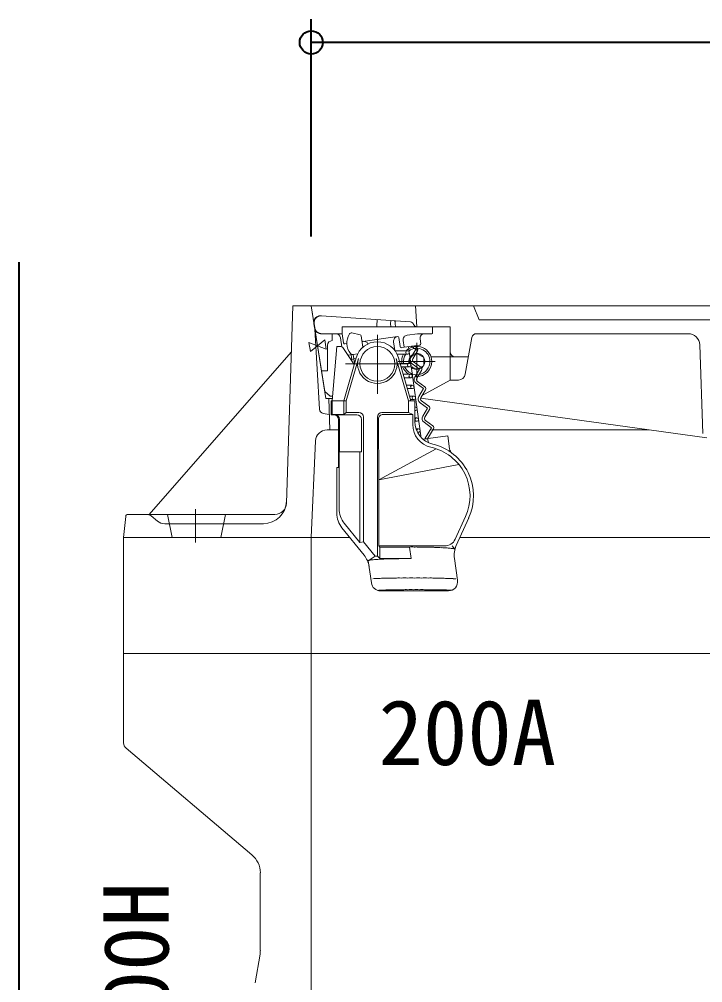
# Model space of a CAD drawing. Units: millimetres at full size, sheet at 1:20; details may follow other scales. Extents: x -5700 to 5714, y -3160 to 3160.
# Drawn here: x 5.8 to 300.8, y 2292.4 to 2708.2 of the extents above; entities that cross this region are included whole.
import ezdxf
from ezdxf.enums import TextEntityAlignment as Align

# ---------------------------------------------------------------- set-up
doc = ezdxf.new("R2010")
doc.units = ezdxf.units.MM
doc.header["$LTSCALE"] = 20
doc.header["$PDMODE"] = 32
doc.header["$PDSIZE"] = 10
for name, color, linetype, lineweight in [('0-5_TEMP01', 3, 'Continuous', 18), ('0-7_躯体', 7, 'Continuous', 9), ('0-C_寸法', 1, 'Continuous', 40)]:
    doc.layers.add(name, color=color, linetype=linetype, lineweight=lineweight)
doc.layers.add('0-D_注釈', color=1, linetype='Continuous')
doc.styles.add('ＭＳ ゴシック', font='')
doc.styles.get('ＭＳ ゴシック').set_extended_font_data('MS Gothic')

msp = doc.modelspace()

# ---------------------------------------------------------------- linework, layer by layer
at = {"layer": '0-5_TEMP01'}
for p, q in [((160.38, 2572.02), (160.38, 2546.53)), ((177.38, 2568.53), (177.38, 2552.53)), ((146.66, 2559.52), (173.83, 2559.52)), ((169.38, 2560.53), (185.38, 2560.53)), ((81.88, 2496.73), (81.88, 2482.35)), ((50.88, 2434.52), (712.88, 2434.52))]:
    msp.add_line(p, q, dxfattribs=at)
at = {"layer": '0-7_躯体'}
for p, q in [((123.88, 2584.52), (121.15, 2499.37)), ((123.88, 2584.52), (639.88, 2584.52)), ((631.88, 2584.52), (131.88, 2584.52)), ((138.21, 2544.53), (131.88, 2584.52)), ((137.74, 2547.53), (131.88, 2584.52)), ((176.88, 2584.52), (177.38, 2575.53)), ((201.88, 2584.52), (204.38, 2578.53)), ((174.69, 2577.6), (136.12, 2580.27)), ((544.38, 2578.53), (204.38, 2578.53)), ((133.19, 2575.1), (132.94, 2576.87)), ((133.34, 2575.1), (133.1, 2576.86)), ((133.46, 2574.52), (135.38, 2539.96)), ((183.94, 2575.52), (145.24, 2575.52)), ((145.24, 2575.52), (145.24, 2572.51)), ((160.23, 2577.09), (160.26, 2577.49)), ((160.23, 2577.09), (160.23, 2575.52)), ((160.26, 2577.49), (160.28, 2577.76)), ((160.3, 2578.09), (160.3, 2578.22)), ((166.1, 2576.95), (166.12, 2577.23)), ((166.1, 2576.95), (166.24, 2575.52)), ((166.12, 2577.41), (166.14, 2577.58)), ((166.12, 2577.23), (166.12, 2577.41)), ((166.14, 2577.58), (166.14, 2577.73)), ((168.02, 2576.87), (168.19, 2575.52)), ((177.38, 2575.53), (191.88, 2575.53)), ((184.24, 2572.82), (184.24, 2575.22)), ((191.88, 2575.53), (191.88, 2552.53)), ((145.24, 2572.51), (136.16, 2572.51)), ((140.88, 2572.52), (140.88, 2569.52)), ((144.44, 2570.8), (145, 2566.8)), ((145.24, 2572.51), (145.8, 2568.54)), ((149.39, 2572.88), (153.01, 2572.09)), ((153.4, 2571.67), (154.09, 2566.76)), ((154.05, 2569.19), (169.1, 2571.31)), ((169.66, 2570.89), (170.23, 2566.93)), ((173.21, 2571.89), (177.68, 2572.51)), ((177.68, 2572.51), (183.94, 2572.51)), ((178.85, 2570.24), (179.13, 2568.18)), ((201.21, 2570.89), (198.32, 2554.99)), ((294.53, 2572.53), (203.18, 2572.53)), ((138.88, 2567.53), (138.88, 2556.52)), ((140.88, 2543.53), (142.88, 2567.02)), ((140.88, 2543.53), (142.88, 2567.02)), ((142.88, 2567.02), (144.1, 2567.02)), ((142.88, 2567.02), (144.1, 2567.02)), ((150.39, 2559.21), (145.77, 2566.13)), ((146.36, 2568.11), (147.24, 2568.24)), ((154.05, 2569.19), (154.25, 2569.23)), ((167.4, 2569.05), (167.93, 2565.26)), ((178.71, 2567.61), (170.79, 2566.5)), ((171.5, 2569.63), (171.92, 2566.66)), ((173.77, 2566.89), (179.17, 2528.47)), ((174.94, 2567.08), (176.92, 2565.66)), ((176.37, 2567.28), (177.51, 2566.48)), ((299.54, 2567.69), (300.81, 2529.46)), ((61.88, 2494.53), (123.24, 2564.52)), ((145.88, 2543.53), (151.25, 2562.16)), ((146.88, 2543.53), (152.21, 2561.89)), ((151.94, 2563.85), (147.67, 2563.25)), ((148.93, 2561.41), (151.14, 2561.76)), ((149.01, 2563.39), (149.33, 2561.06)), ((150, 2563.54), (150.53, 2559.74)), ((150.39, 2559.21), (151.25, 2562.16)), ((168.03, 2565.19), (173.26, 2565.15)), ((173.88, 2543.53), (168.53, 2561.89)), ((168.89, 2563.7), (173.47, 2563.67)), ((174.88, 2543.53), (169.5, 2562.16)), ((177.38, 2563.95), (174.38, 2562.23)), ((174.38, 2562.23), (174.38, 2559.71)), ((176.92, 2565.66), (174.83, 2562.24)), ((177.78, 2565.14), (175.69, 2561.71)), ((177.38, 2563.95), (180.38, 2562.23)), ((180.38, 2562.23), (180.38, 2558.83)), ((183.46, 2562.53), (199.45, 2562.53)), ((193.88, 2562.53), (199.69, 2562.53)), ((149.33, 2561.05), (149.24, 2560.93)), ((170.21, 2559.74), (174.03, 2559.7)), ((170.62, 2558.25), (174.24, 2558.22)), ((175.37, 2559.57), (178.64, 2557.23)), ((177.38, 2557.09), (175.37, 2558.26)), ((175.96, 2560.38), (179.22, 2558.05)), ((177.38, 2557.09), (180.38, 2558.83)), ((136.31, 2556.52), (138.88, 2556.52)), ((171.57, 2555.03), (174.69, 2555.01)), ((172.01, 2553.54), (174.89, 2553.52)), ((178.64, 2557.23), (176.55, 2553.81)), ((179.5, 2556.71), (177.4, 2553.28)), ((172.93, 2550.32), (175.35, 2550.3)), ((177.09, 2551.14), (180.35, 2548.81)), ((177.68, 2551.95), (180.94, 2549.62)), ((191.88, 2552.53), (179.47, 2545.7)), ((191.88, 2552.53), (195.37, 2552.53)), ((140.05, 2545.53), (137.74, 2547.53)), ((140.05, 2545.53), (141.07, 2545.53)), ((173.36, 2548.84), (175.55, 2548.82)), ((174.28, 2545.61), (176, 2545.6)), ((180.35, 2548.81), (178.26, 2545.38)), ((181.21, 2548.28), (179.12, 2544.86)), ((138.21, 2544.53), (141, 2544.53)), ((139.38, 2544.53), (139.88, 2531.03)), ((140.51, 2543.53), (146.88, 2543.53)), ((140.51, 2543.53), (140.51, 2537.47)), ((140.51, 2543.53), (140.51, 2537.47)), ((140.88, 2543.53), (140.88, 2537.72)), ((145.88, 2543.53), (145.88, 2537.72)), ((146.88, 2543.53), (146.88, 2538.53)), ((173.88, 2543.53), (176.63, 2543.53)), ((173.88, 2543.53), (173.88, 2538.53)), ((174.73, 2544.12), (176.22, 2544.11)), ((176.63, 2543.53), (176.63, 2534.6)), ((178.8, 2542.71), (182.07, 2540.38)), ((179.15, 2544.76), (302.53, 2527.55)), ((179.39, 2543.53), (182.65, 2541.19)), ((137.05, 2538.09), (139.63, 2537.66)), ((140.88, 2537.72), (140.51, 2537.47)), ((141.62, 2537.47), (140.51, 2537.47)), ((145.88, 2537.72), (140.88, 2537.72)), ((151.51, 2537.53), (141.88, 2537.53)), ((146.88, 2538.53), (145.88, 2537.72)), ((152.38, 2538.53), (146.88, 2538.53)), ((173.88, 2538.53), (162.38, 2538.53)), ((175.63, 2537.72), (162.87, 2537.72)), ((182.07, 2540.38), (179.97, 2536.96)), ((182.93, 2539.86), (180.83, 2536.43)), ((143.63, 2535.46), (143.63, 2514.72)), ((144.05, 2535.53), (144.05, 2521.53)), ((153.51, 2535.53), (153.51, 2521.53)), ((154.38, 2536.53), (154.38, 2482.69)), ((160.38, 2536.53), (160.38, 2476.53)), ((160.88, 2535.7), (161, 2509.52)), ((176.63, 2536.2), (177.33, 2536.19)), ((176.63, 2534.71), (177.54, 2534.7)), ((180.52, 2534.28), (183.78, 2531.95)), ((181.1, 2535.1), (184.36, 2532.77)), ((138.66, 2531.03), (143.64, 2531.03)), ((177.12, 2531.49), (177.99, 2531.49)), ((177.75, 2530.01), (178.2, 2530)), ((190.78, 2528.44), (180.19, 2526.95)), ((183.78, 2531.95), (181, 2527.39)), ((184.64, 2531.43), (182.06, 2527.21)), ((183.87, 2531.03), (277.59, 2531.03)), ((190.78, 2528.44), (191.56, 2522.87)), ((131.88, 2484.52), (133.67, 2526.24)), ((180.19, 2526.95), (182.06, 2527.21)), ((181, 2527.39), (181.06, 2527.08)), ((182.06, 2527.21), (182.4, 2525.54)), ((143.63, 2521.53), (153.51, 2521.53)), ((143.88, 2521.53), (143.88, 2496.99)), ((152.88, 2521.53), (152.88, 2482.34)), ((185.79, 2522.88), (161, 2509.52)), ((195.57, 2516.07), (161, 2509.52)), ((142.88, 2514.72), (143.63, 2514.72)), ((142.88, 2514.72), (142.88, 2495.05)), ((161, 2509.52), (161, 2480.9)), ((51.79, 2493.62), (50.88, 2484.52)), ((52.78, 2494.53), (116.16, 2494.53)), ((62.7, 2493.87), (65.51, 2491.62)), ((69.88, 2494.53), (71.88, 2484.52)), ((94.88, 2494.53), (92.88, 2484.52)), ((193.95, 2483.82), (198.41, 2493.56)), ((194.45, 2481.05), (199.86, 2493.11)), ((199.78, 2492.94), (199.82, 2493.03)), ((68.63, 2490.52), (111.19, 2490.52)), ((154.66, 2476.95), (145.11, 2488.75)), ((152.88, 2482.34), (146.11, 2490.69)), ((50.88, 2484.52), (50.88, 2434.52)), ((50.88, 2484.52), (148.43, 2484.52)), ((131.88, 2484.52), (131.88, 2434.52)), ((154.38, 2482.69), (152.88, 2482.34)), ((159.38, 2476.53), (154.38, 2482.69)), ((196.1, 2484.52), (631.88, 2484.52)), ((161.45, 2480.45), (161, 2480.9)), ((189.41, 2480.9), (161, 2480.9)), ((161.45, 2480.45), (161.45, 2475.55)), ((174.3, 2480.45), (161.45, 2480.45)), ((174.3, 2480.45), (175, 2475.45)), ((192.61, 2480.9), (193.76, 2479.52)), ((156.45, 2474.53), (157.79, 2464.97)), ((175, 2475.45), (161.56, 2475.45)), ((193.66, 2475.56), (195, 2466.08)), ((161.75, 2461.53), (191.04, 2461.53)), ((50.88, 2434.52), (381.88, 2434.52)), ((50.88, 2434.52), (50.88, 2395.93)), ((131.88, 2434.52), (131.88, 2234.52)), ((51.95, 2393.62), (106.28, 2347.53)), ((109.87, 2339.84), (109.87, 2306.35)), ((109.74, 2304.71), (107.69, 2292.39))]:
    msp.add_line(p, q, dxfattribs=at)
for points in [[(133.1, 2576.86), (133.08, 2577.02), (133.07, 2577.18), (133.07, 2577.34), (133.08, 2577.5), (133.09, 2577.66), (133.12, 2577.82), (133.16, 2577.98), (133.2, 2578.13), (133.25, 2578.29), (133.31, 2578.44), (133.38, 2578.59), (133.45, 2578.73), (133.53, 2578.87), (133.62, 2579.01), (133.72, 2579.14), (133.82, 2579.26), (133.93, 2579.38), (134.05, 2579.49), (134.17, 2579.59), (134.3, 2579.69), (134.43, 2579.78), (134.57, 2579.87), (134.71, 2579.95), (134.86, 2580.01), (135.01, 2580.07), (135.16, 2580.13), (135.32, 2580.17), (135.48, 2580.21), (135.63, 2580.24), (135.79, 2580.26), (135.96, 2580.27), (136.12, 2580.27), (136.28, 2580.26)], [(160.3, 2578.22), (160.31, 2578.34), (160.31, 2578.39), (160.31, 2578.44), (160.31, 2578.48), (160.31, 2578.51), (160.31, 2578.55), (160.31, 2578.56), (160.31, 2578.58), (160.31, 2578.59), (160.31, 2578.6)], [(136.31, 2572.51), (136.16, 2572.52), (136, 2572.53), (135.84, 2572.55), (135.68, 2572.59), (135.53, 2572.62), (135.38, 2572.66), (135.23, 2572.72), (135.08, 2572.78), (134.94, 2572.85), (134.8, 2572.93), (134.67, 2573.01), (134.53, 2573.11), (134.41, 2573.2), (134.29, 2573.3), (134.18, 2573.41), (134.06, 2573.53), (133.97, 2573.65), (133.87, 2573.78), (133.78, 2573.91), (133.7, 2574.05), (133.62, 2574.19), (133.56, 2574.34), (133.5, 2574.48), (133.45, 2574.64), (133.4, 2574.79), (133.37, 2574.95), (133.34, 2575.1)], [(160.28, 2577.76), (160.29, 2578.01), (160.3, 2578.09)], [(166.14, 2577.73), (166.14, 2577.86), (166.15, 2577.93), (166.15, 2577.98), (166.15, 2578.03), (166.15, 2578.07), (166.15, 2578.11), (166.15, 2578.13), (166.15, 2578.16), (166.15, 2578.18), (166.14, 2578.18), (166.14, 2578.19)], [(168.02, 2576.87), (168.02, 2576.97), (168.03, 2577.06), (168.03, 2577.15), (168.02, 2577.24), (168.02, 2577.32), (168.02, 2577.4), (168.02, 2577.48), (168.01, 2577.55), (168, 2577.63), (168, 2577.69), (167.99, 2577.76), (167.97, 2577.82), (167.97, 2577.86), (167.96, 2577.91), (167.94, 2577.95), (167.93, 2577.98), (167.91, 2578.01), (167.9, 2578.04), (167.88, 2578.05), (167.87, 2578.07), (167.85, 2578.07)], [(173.88, 2538.53), (175.63, 2537.72), (175.63, 2533.29)], [(159.38, 2476.53), (156.45, 2474.52), (156.44, 2474.52)], [(159.38, 2476.53), (160.38, 2476.53), (161.45, 2475.55)]]:
    msp.add_lwpolyline(points, dxfattribs=at)
for points in [[(134.58, 2567.34), (130.84, 2568.78), (131.47, 2564.83)], [(134.61, 2567.34), (138.34, 2565.91), (137.72, 2569.86)]]:
    msp.add_lwpolyline(points, close=True, dxfattribs=at)
for centre, radius in [((160.38, 2559.52), 7.5), ((173.37, 2564.41), 0.75), ((174.13, 2558.97), 0.75), ((174.79, 2554.26), 0.75), ((175.45, 2549.56), 0.75), ((176.11, 2544.86), 0.75), ((177.44, 2535.45), 0.75)]:
    msp.add_circle(centre, radius, dxfattribs=at)
for centre, radius, start, end in [((135.91, 2577.28), 3, 86.027, 187.97), ((136.16, 2575.52), 3, 187.97, 270), ((174.59, 2576.1), 1.5, 17.799, 86.027), ((177.45, 2577.02), 1.5, 197.799, 270), ((183.94, 2575.22), 0.3, 0, 90), ((142.45, 2570.51), 2, 8, 90), ((154.73, 2568.51), 7.5, 148.67, 217.811), ((149.18, 2571.89), 1, 77.776, 148.67), ((152.91, 2571.6), 0.5, 8, 77.776), ((169.38, 2569.33), 2, 97.953, 188), ((169.17, 2570.82), 0.5, 8, 98), ((173.49, 2569.9), 2, 98, 188), ((180.83, 2570.51), 2, 90, 188), ((183.94, 2572.82), 0.3, 270, 0), ((203.18, 2570.53), 2, 90, 169.695), ((294.53, 2567.53), 5, 1.909, 90), ((140.88, 2567.53), 2, 90, 180), ((144.1, 2565.03), 2, 33.755, 90), ((144.1, 2565.03), 2, 33.755, 90), ((146.29, 2568.61), 0.5, 188, 278), ((160.38, 2559.52), 9.5, 16.083, 163.917), ((160.38, 2559.52), 9.5, 16.083, 163.917), ((154.09, 2568.9), 0.3, 98, 188), ((154.53, 2567.25), 2, 27.333, 98), ((170.72, 2566.99), 0.5, 188, 278), ((177.38, 2560.53), 6.5, 0, 134.446), ((177.38, 2560.53), 5.7, 0, 125.623), ((176.92, 2565.66), 1, 328.57, 54.43), ((178.64, 2568.11), 0.5, 278, 8), ((149.6, 2564.53), 1, 217.811, 278), ((160.38, 2559.52), 8.5, 163.8, 16.2), ((177.38, 2560.53), 6.5, 150.768, 187.002), ((177.38, 2560.53), 5.7, 146.362, 188.066), ((177.38, 2560.53), 3.44, 0, 193.678), ((176.54, 2561.2), 2, 148.57, 234.43), ((176.54, 2561.2), 1, 148.57, 234.43), ((193.88, 2564.52), 2, 180, 270), ((177.38, 2560.53), 6.5, 200.437, 237.754), ((177.38, 2560.53), 5.7, 203.548, 0), ((177.38, 2560.53), 3.44, 221.95, 0), ((177.38, 2560.53), 6.5, 270, 0), ((178.64, 2557.23), 1, 328.57, 54.43), ((178.26, 2552.76), 2, 148.57, 234.43), ((177.38, 2560.53), 6.5, 262.384, 270), ((195.37, 2555.53), 3, 270, 349.695), ((178.26, 2552.76), 1, 148.57, 234.43), ((180.35, 2548.81), 1, 328.57, 54.43), ((179.97, 2544.34), 2, 148.57, 234.43), ((176.77, 2540.15), 0.75, 0, 101.287), ((179.97, 2544.34), 1, 148.57, 234.43), ((182.07, 2540.38), 1, 328.57, 54.43), ((137.38, 2540.07), 2, 183.194, 260.538), ((141.62, 2535.46), 2, 0, 90), ((142.05, 2535.53), 2, 0, 90), ((151.51, 2535.53), 2, 0, 90), ((152.38, 2536.53), 2, 0, 90), ((162.38, 2536.53), 2, 90, 180), ((162.87, 2535.72), 2, 90, 180.273), ((176.77, 2540.15), 0.75, 259.249, 0), ((181.69, 2535.91), 2, 148.57, 234.43), ((185.63, 2533.29), 10, 180, 257.611), ((186.63, 2534.6), 10, 180, 256.403), ((181.69, 2535.91), 1, 148.57, 234.43), ((183.78, 2531.95), 1, 328.57, 54.43), ((138.66, 2526.03), 5, 90, 177.537), ((178.09, 2530.74), 0.75, 0, 168.093), ((178.09, 2530.74), 0.75, 239.403, 0), ((178.88, 2502.53), 23, 335.368, 76.403), ((178.88, 2502.53), 23, 335.368, 76.403), ((178.88, 2502.53), 21.5, 335.368, 77.611), ((194.53, 2523.28), 3, 188, 232.964), ((111.19, 2500.53), 10, 270, 358.172), ((116.16, 2499.52), 5, 270, 358.172), ((153.88, 2496.99), 10, 180, 219.017), ((52.78, 2493.53), 1, 90, 174.289), ((60.82, 2491.53), 3, 51.34, 90), ((68.63, 2495.53), 5, 231.34, 270), ((152.88, 2495.05), 10, 180, 219.017), ((178.88, 2502.53), 23, 335.478, 335.835), ((189.41, 2485.9), 5, 270, 335.368), ((175.21, 2461.15), 19.32, 87.0399, 92.6893), ((177.01, 2461.32), 19.14, 86.7672, 92.4166), ((178.79, 2461.66), 18.79, 86.4873, 92.1367), ((180.53, 2462.18), 18.24, 86.1925, 91.8418), ((182.21, 2462.86), 17.52, 85.8774, 91.5268), ((183.8, 2463.71), 16.64, 85.5313, 91.1806), ((185.31, 2464.71), 15.59, 85.1418, 90.7912), ((186.72, 2465.85), 14.38, 84.6919, 90.3413), ((188.01, 2467.13), 13.05, 84.1547, 89.804), ((189.16, 2468.53), 11.59, 83.4875, 89.1369), ((190.18, 2470.03), 10.01, 82.6183, 88.2676), ((191.04, 2471.62), 8.34, 81.4081, 87.0575), ((191.73, 2473.3), 6.6, 79.5786, 85.2279), ((192.26, 2475.03), 4.8, 76.3917, 82.0411), ((192.62, 2476.81), 3, 69.3541, 75.0034), ((203.57, 2476.95), 10, 155.835, 188), ((192.79, 2478.61), 1.32, 43.0396, 48.6889), ((192.82, 2480.38), 1.28, 315.5435, 315.7157), ((192.81, 2480.32), 1.25, 317.8248, 317.9969), ((192.82, 2480.21), 1.18, 322.1671, 322.3392), ((192.82, 2480.1), 1.11, 326.6525, 326.8246), ((192.82, 2480.05), 1.08, 328.8597, 329.0318), ((192.83, 2480.27), 1.21, 319.2614, 319.4335), ((192.83, 2479.94), 1.02, 334.5942, 334.7664), ((192.84, 2479.87), 0.99, 338.0052, 338.1773), ((192.83, 2479.82), 0.98, 340.9263, 341.0984), ((192.84, 2479.98), 1.04, 331.8738, 332.0459), ((192.84, 2480.15), 1.14, 323.8496, 324.0217), ((192.85, 2479.6), 0.92, 354.9442, 355.1163), ((192.84, 2479.55), 0.93, 358.0663, 358.2385), ((192.84, 2479.78), 0.965, 343.7247, 343.8968), ((192.85, 2479.71), 0.94, 347.6492, 347.8213), ((192.84, 2479.66), 0.94, 350.7516, 350.9237), ((146.89, 2470.65), 10, 8, 39.017), ((157.41, 2473.66), 1.3, 132.5353, 138.1352), ((158.31, 2474.67), 1.88, 183.9394, 184.0056), ((158.31, 2474.74), 1.88, 186.3071, 186.3733), ((158.29, 2474.48), 1.84, 177.5474, 177.6136), ((158.29, 2474.48), 1.84, 177.5474, 177.6136), ((158.29, 2473.69), 2.04, 154.8176, 154.8838), ((158.29, 2474.58), 1.84, 180.7738, 180.84), ((157.38, 2473.99), 1.08, 148.3806, 148.6109), ((157.37, 2474.07), 1.04, 152.0304, 152.2607), ((157.38, 2474.14), 1.01, 155.5803, 155.8106), ((158.29, 2474.52), 1.84, 179.16, 179.2262), ((158.29, 2474.6), 1.84, 181.5804, 181.6467), ((157.38, 2474.21), 0.985, 159.9388, 160.1692), ((158.29, 2474.62), 1.84, 182.3864, 182.4526), ((158.29, 2474.64), 1.84, 183.1914, 183.2576), ((158.29, 2474.64), 1.84, 183.1914, 183.2576), ((158.29, 2474.69), 1.85, 184.7973, 184.8635), ((158.29, 2474.72), 1.85, 185.5976, 185.6638), ((157.38, 2474.34), 0.945, 168.0428, 168.2731), ((158.29, 2474.74), 1.85, 186.3956, 186.4619), ((158.29, 2474.78), 1.86, 187.984, 188.0502), ((157.39, 2473.71), 1.26, 136.794, 137.0243), ((157.39, 2473.79), 1.22, 139.6278, 139.8581), ((157.39, 2473.85), 1.17, 142.138, 142.3684), ((157.39, 2473.93), 1.12, 145.4548, 145.6852), ((158.27, 2474.53), 1.81, 179.1484, 179.2147), ((157.38, 2474.29), 0.96, 164.1227, 164.353), ((157.38, 2474.43), 0.93, 172.9874, 173.2177), ((157.38, 2474.5), 0.925, 177.5758, 177.8061), ((157.4, 2473.56), 1.38, 132.2423, 132.4726), ((157.39, 2473.64), 1.31, 134.1946, 134.4249), ((157.4, 2473.43), 1.49, 128.1393, 128.3696), ((157.41, 2473.49), 1.43, 130.2266, 130.4569), ((157.59, 2471.94), 2.88, 105.7104, 111.3103), ((157.92, 2470.24), 4.61, 98.4134, 104.0133), ((158.42, 2468.58), 6.33, 95.0974, 100.6972), ((159.08, 2466.98), 8, 93.1853, 98.7852), ((159.9, 2465.45), 9.6, 91.9288, 97.5287), ((160.85, 2464.01), 11.11, 91.0221, 96.622), ((161.95, 2462.66), 12.52, 90.3284, 95.9283), ((163.17, 2461.43), 13.81, 89.768, 95.3679), ((164.5, 2460.33), 14.97, 89.302, 94.9019), ((165.94, 2459.36), 15.98, 88.8984, 94.4983), ((167.46, 2458.54), 16.86, 88.5386, 94.1385), ((169.06, 2457.86), 17.56, 88.2132, 93.8131), ((170.72, 2457.35), 18.09, 87.9088, 93.5087), ((172.41, 2457), 18.46, 87.6193, 93.2192), ((174.13, 2456.82), 18.66, 87.3387, 92.9386), ((159.49, 2459.68), 7.13, 89.1499, 98.2675), ((160.79, 2457.11), 9.78, 87.9353, 97.0529), ((162.49, 2454.78), 12.17, 87.2218, 96.3394), ((164.54, 2452.75), 14.27, 86.7332, 95.8508), ((166.88, 2451.07), 15.99, 86.3614, 95.479), ((169.45, 2449.78), 17.32, 86.0555, 95.1731), ((172.2, 2448.91), 18.21, 85.7868, 94.9044), ((175.05, 2448.49), 18.64, 85.5369, 94.6545), ((177.93, 2448.53), 18.6, 85.2918, 94.4094), ((180.77, 2449.03), 18.09, 85.0401, 94.1577), ((183.5, 2449.97), 17.12, 84.7662, 93.8838), ((186.03, 2451.33), 15.72, 84.4516, 93.5692), ((188.33, 2453.07), 13.93, 84.0639, 93.1815), ((190.31, 2455.15), 11.78, 83.5475, 92.6651), ((191.04, 2465.52), 4, 270, 8), ((191.95, 2457.53), 9.34, 82.7771, 91.8947), ((193.19, 2460.13), 6.66, 81.4127, 90.5303), ((161.75, 2465.52), 4, 188, 270), ((162.81, 2450.17), 11.7, 88.1955, 95.6123), ((164.39, 2448.44), 13.48, 87.7576, 95.1743), ((166.19, 2446.93), 15.04, 87.4176, 94.8343), ((168.16, 2445.66), 16.34, 87.1357, 94.5525), ((170.28, 2444.66), 17.38, 86.8928, 94.3096), ((172.51, 2443.94), 18.11, 86.6731, 94.0898), ((174.82, 2443.51), 18.55, 86.4671, 93.8839), ((177.17, 2443.39), 18.68, 86.2682, 93.6849), ((179.51, 2443.56), 18.5, 86.0682, 93.4849), ((181.8, 2444.04), 18, 85.8606, 93.2773), ((184.02, 2444.81), 17.21, 85.6376, 93.0543), ((186.12, 2445.87), 16.12, 85.3885, 92.8053), ((188.06, 2447.18), 14.78, 85.099, 92.5157), ((189.83, 2448.73), 13.18, 84.7445, 92.1612), ((191.37, 2450.5), 11.36, 84.2814, 91.6982), ((161.46, 2452.09), 9.72, 88.8042, 96.221), ((53.87, 2395.93), 3, 180, 230.195), ((99.88, 2339.84), 10, 0, 50.194), ((99.88, 2306.35), 10, 350.538, 0)]:
    msp.add_arc(centre, radius, start, end, dxfattribs=at)
at = {"layer": '0-C_寸法'}
for p, q in [((131.88, 2614.52), (131.88, 2708.24)), ((631.88, 2698.24), (131.88, 2698.24)), ((5.84, 2123.49), (5.84, 2603.42))]:
    msp.add_line(p, q, dxfattribs=at)
msp.add_point((131.88, 2698.24), dxfattribs=at)

# ---------------------------------------------------------------- texts
at = {"layer": '0-C_寸法', "style": 'ＭＳ ゴシック'}
msp.add_text('φ75×100H', height=28.15, rotation=90, dxfattribs=at).set_placement((78.73, 2153.49), align=Align.BOTTOM_LEFT)
at = {"layer": '0-D_注釈', "style": 'ＭＳ ゴシック'}
msp.add_text('200A', height=28.15, dxfattribs=at).set_placement((160.93, 2377.9), align=Align.BOTTOM_LEFT)

doc.saveas('drawing.dxf')
